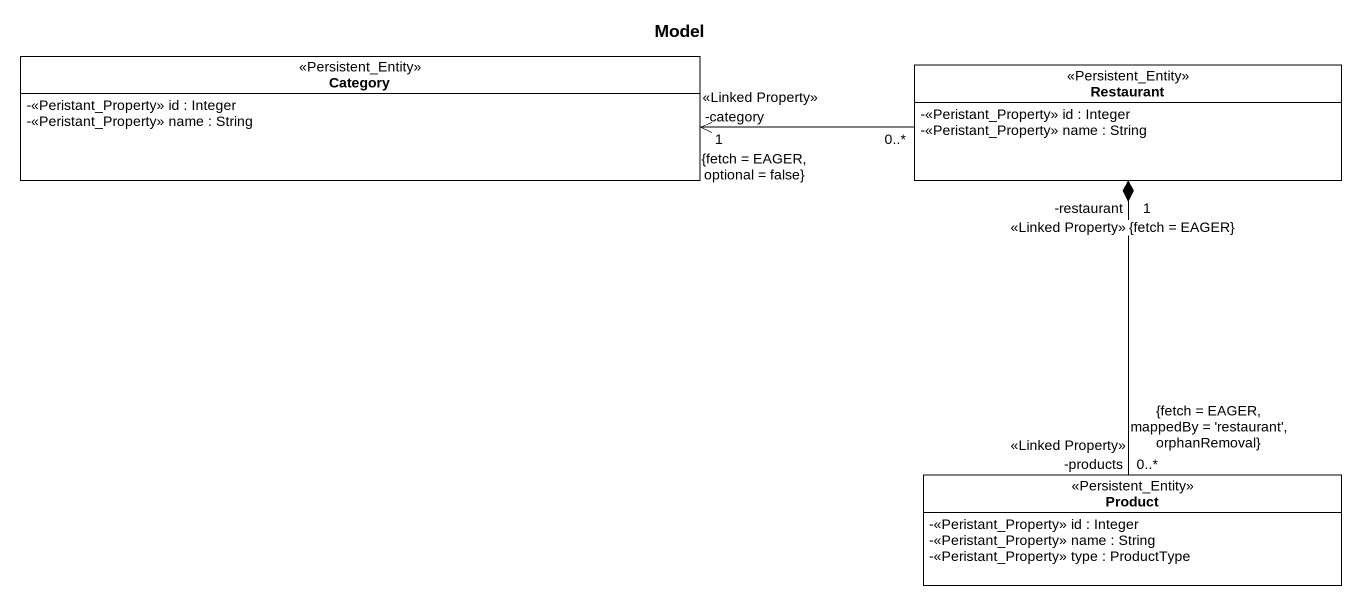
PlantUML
@startuml
title Model
hide circle
hide empty members
skinparam classAttributeIconSize 0
class Category <<Persistent_Entity>> {
  -<<Peristant_Property>> id : Integer
  -<<Peristant_Property>> name : String
}
class Restaurant <<Persistent_Entity>> {
  -<<Peristant_Property>> id : Integer
  -<<Peristant_Property>> name : String
}
class Product <<Persistent_Entity>> {
  -<<Peristant_Property>> id : Integer
  -<<Peristant_Property>> name : String
  -<<Peristant_Property>> type : ProductType
}
Restaurant "0..*" -left-> "1\n-category\n<<Linked Property>>\n{fetch = EAGER, optional = false}" Category
Restaurant "-restaurant\n1\n<<Linked Property>>\n{fetch = EAGER}" *-- "-products\n0..*\n<<Linked Property>>\n{fetch = EAGER, mappedBy = 'restaurant', orphanRemoval}" Product
@enduml
